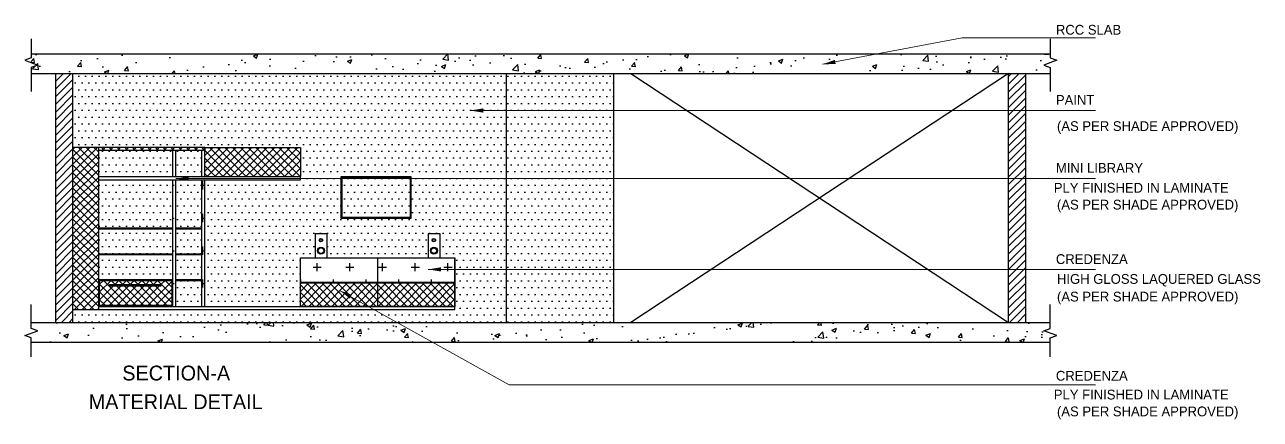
# Model space of a CAD drawing. Header units: millimetres. Extents: x -184691 to 158232, y -112569 to 33289.
# Drawn here: x -24871 to -10477, y -39316 to -34725 of the extents above; entities that cross this region are included whole.
import ezdxf

# ---------------------------------------------------------------- set-up
doc = ezdxf.new("R2010")
doc.units = ezdxf.units.MM
doc.header["$LTSCALE"] = 10
for name, color, linetype in [('A--HATCH-1', 8, 'Continuous'), ('A--SPACEREF', 3, 'Continuous'), ('DIMM-1', 1, 'Continuous')]:
    doc.layers.add(name, color=color, linetype=linetype)
doc.styles.add('ISO', font='isocp2.shx', dxfattribs={"width": 0.8})
doc.dimstyles.new('A-DIM-100', dxfattribs={"dimscale": 100, "dimtxt": 2.25, "dimasz": 1.5, "dimexe": 1, "dimexo": 0.5, "dimgap": 0, "dimtad": 0, "dimdec": 0, "dimzin": 12, "dimdsep": 46, "dimtxsty": 'ISO', "dimblk": 'ARCHTICK', "dimcen": 1, "dimdle": 1, "dimclrd": 8, "dimclre": 8, "dimclrt": 256, "dimadec": 0, "dimazin": 3, "dimtfac": 1, "dimtdec": 0, "dimtmove": 1, "dimatfit": 2, "dimfxl": 1, "dimtvp": 0.75, "dimtolj": 1, "dimtzin": 12, "dimlwd": 18, "dimlwe": 18, "dimarcsym": 0})
pattern_1 = [(0, (-205535.01, -26115.49), (39.6875, 79.375), [0, -79.375])]
pattern_2 = [(45, (-205535.01, -26115.49), (-44.90128, 44.90128), []), (135, (-205535.01, -26115.49), (-44.90128, -44.90128), [])]
pattern_3 = [(0, (-205535, -26115.49), (190.5, 190.5), [95.25, -285.75]), (90, (-205487.38, -26163.11), (-190.5, 190.5), [95.25, -285.75])]

# ---------------------------------------------------------------- blocks, each defined once
blk = doc.blocks.new('_ArchTick')
at = {"color": 0, "const_width": 0.15}
blk.add_lwpolyline([(-0.5, -0.5), (0.5, 0.5)], dxfattribs=at)

msp = doc.modelspace()

# ---------------------------------------------------------------- hatches: boundary and pattern name
h = msp.add_hatch()
h.set_pattern_fill('AR-CONC', color=256, scale=3, style=0)
h.set_pattern_definition([(50, (-205535, -26115.5), (546.554, -47.8173), [57.15, -628.65]), (355, (-205535, -26115.5), (-105.7285, 573.17), [45.72, -502.92]), (100.451, (-205489.46, -26119.47), (440.8275, 525.35), [48.57, -534.27]), (46.1842, (-205535, -25963.1), (813.2371, -126.127), [85.725, -942.975]), (96.6356, (-205467.2, -25973.6), (712.2127, 742.2767), [72.855, -801.405]), (351.184, (-205535, -25963.1), (712.214, 742.2754), [68.58, -754.38]), (21, (-205458.8, -26001.2), (454.8446, -306.7966), [57.15, -628.65]), (326, (-205458.8, -26001.2), (185.4061, 552.5639), [45.72, -502.92]), (71.4514, (-205420.9, -26026.75), (640.2495, 245.7686), [48.57, -534.27]), (37.5, (-205535, -26115.49), (9.2658, 253.66512), [0, -496.824, 0, -510.54, 0, -504.825]), (7.5, (-205535, -26115.5), (200.459, 300.54172), [0, -291.084, 0, -485.394, 0, -192.405]), (327.5, (-205704.93, -26115.49), (406.77179, -17.18623), [0, -190.5, 0, -594.36, 0, -788.67]), (317.5, (-205781.13, -26115.5), (444.38754, 76.2795), [0, -247.65, 0, -394.716, 0, -560.07])])
h.paths.add_polyline_path([(-12923.1, -35292.1), (-12923.1, -35220.9), (-12998.9, -35193.3), (-12923.1, -35165.7), (-12923.1, -35063.5), (-24795.2, -35063.5), (-24795.2, -35165.7), (-24719.4, -35193.3), (-24795.2, -35220.9), (-24795.2, -35292.1)])
h.paths.add_polyline_path([(-12923.1, -38419.3), (-12923.1, -38314.5), (-12998.9, -38286.9), (-12923.1, -38259.3), (-12923.1, -38188.1), (-24795.2, -38188.1), (-24795.2, -38259.3), (-24719.4, -38286.9), (-24795.2, -38314.5), (-24795.2, -38419.3)])
h = msp.add_hatch()
h.set_pattern_fill('DOTS', color=256, scale=50, style=0)
h.set_pattern_definition(pattern_1)
h.paths.add_polyline_path([(-24309.2, -35292.1), (-24309.2, -36152.1), (-22771.2, -36152.1), (-21659.2, -36152.1), (-21659.2, -36490.1), (-21659.2, -36528.1), (-22771.2, -36528.1), (-22771.2, -38002.1), (-21659.2, -38002.1), (-21659.2, -37438.1), (-21485.6, -37438.1), (-21485.6, -37159.9), (-21346.5, -37159.9), (-21346.5, -37438.1), (-20169.8, -37438.1), (-20169.8, -37159.5), (-20030.6, -37159.5), (-20030.6, -37438.1), (-19859.2, -37438.1), (-19859.2, -38002.1), (-19859.2, -38038.1), (-24309.2, -38038.1), (-24309.2, -38188.1), (-19259.2, -38188.1), (-19259.2, -35292.1)])
h.paths.add_polyline_path([(-20371.9, -36492.3), (-20371.9, -36978.4), (-21183.9, -36978.4), (-21183.9, -36492.3)], flags=16)
h.paths.add_polyline_path([(-18009.2, -35292.1), (-19259.2, -35292.1), (-19259.2, -38188.1), (-18009.2, -38188.1)])
h.paths.add_polyline_path([(-20381.9, -36968.4), (-20381.9, -36502.3), (-21173.9, -36502.3), (-21173.9, -36968.4)], flags=0)
h = msp.add_hatch()
h.set_pattern_fill('ANSI37', color=256, scale=20, style=0)
h.set_pattern_definition(pattern_2)
h.paths.add_polyline_path([(-24309.2, -38038.1), (-24009.2, -38038.1), (-24009.2, -36152.1), (-24309.2, -36152.1)])
h.paths.add_polyline_path([(-22771.2, -36152.1), (-24009.2, -36152.1), (-24009.2, -36190.1), (-22771.2, -36190.1)])
h.paths.add_polyline_path([(-21659.2, -36152.1), (-22771.2, -36152.1), (-22771.2, -36190.1), (-22771.2, -36490.1), (-21659.2, -36490.1)])
h.paths.add_polyline_path([(-23157.2, -37700.1), (-23999.2, -37700.1), (-23999.2, -37992.1), (-23157.2, -37992.1)])
h.paths.add_polyline_path([(-23884.1, -37767.1), (-23884.1, -37746.1), (-23284.3, -37746.1), (-23284.3, -37767.1)], flags=16)
h = msp.add_hatch()
h.set_pattern_fill('DOTS', color=256, scale=50, style=0)
h.set_pattern_definition(pattern_1)
h.paths.add_polyline_path([(-23147.2, -36490.1), (-23147.2, -36190.1), (-24009.2, -36190.1), (-24009.2, -36490.1)])
h.paths.add_polyline_path([(-23147.2, -37090.1), (-23147.2, -36528.1), (-24009.2, -36528.1), (-24009.2, -37090.1)])
h.paths.add_polyline_path([(-23109.2, -37090.1), (-22809.2, -37090.1), (-22809.2, -36528.1), (-23109.2, -36528.1)])
h.paths.add_polyline_path([(-22809.2, -36190.1), (-23109.2, -36190.1), (-23109.2, -36490.1), (-22809.2, -36490.1)])
h.paths.add_polyline_path([(-24009.2, -37100.1), (-24009.2, -37390.1), (-23147.2, -37390.1), (-23147.2, -37100.1)])
h.paths.add_polyline_path([(-24009.2, -37400.1), (-24009.2, -37690.1), (-23147.2, -37690.1), (-23147.2, -37400.1)])
h.paths.add_polyline_path([(-23109.2, -37100.1), (-23109.2, -37390.1), (-22809.2, -37390.1), (-22809.2, -37100.1)])
h.paths.add_polyline_path([(-22809.2, -37400.1), (-23109.2, -37400.1), (-23109.2, -37690.1), (-22809.2, -37690.1)])
h.paths.add_polyline_path([(-23109.2, -38002.1), (-22809.2, -38002.1), (-22809.2, -37700.1), (-23109.2, -37700.1)])
h = msp.add_hatch()
h.set_pattern_fill('CROSS', color=256, scale=30, style=0)
h.set_pattern_definition(pattern_3)
h.paths.add_polyline_path([(-23109.2, -37100.1), (-23109.2, -36528.1), (-23147.2, -36528.1), (-23147.2, -37100.1), (-23147.2, -37400.1), (-23147.2, -38002.1), (-23109.2, -38002.1), (-23109.2, -37400.1)])
h.paths.add_polyline_path([(-22809.2, -38002.1), (-22771.2, -38002.1), (-22771.2, -36528.1), (-22809.2, -36528.1)])
h = msp.add_hatch()
h.set_pattern_fill('CROSS', color=256, scale=30, style=0)
h.set_pattern_definition(pattern_3)
h.paths.add_polyline_path([(-21659.2, -37720.1), (-20759.2, -37720.1), (-20759.2, -37438.1), (-21659.2, -37438.1)])
h.paths.add_polyline_path([(-20759.2, -37438.1), (-20759.2, -37720.1), (-19859.2, -37720.1), (-19859.2, -37438.1)])
h = msp.add_hatch()
h.set_pattern_fill('ANSI37', color=256, scale=20, style=0)
h.set_pattern_definition(pattern_2)
h.paths.add_polyline_path([(-21659.2, -37730.1), (-21659.2, -38002.1), (-20759.2, -38002.1), (-20759.2, -37730.1)])
h.paths.add_polyline_path([(-20759.2, -37730.1), (-20759.2, -38002.1), (-19859.2, -38002.1), (-19859.2, -37730.1)])
at = {"layer": 'A--HATCH-1'}
h = msp.add_hatch(dxfattribs=at)
h.set_pattern_fill('ANSI31', color=256, scale=20, style=0)
h.set_pattern_definition([(45, (-205535.01, -26115.49), (-44.90128, 44.90128), [])])
h.paths.add_polyline_path([(-24309.2, -35292.1), (-24509.2, -35292.1), (-24509.2, -38188.1), (-24309.2, -38188.1)])
h.paths.add_polyline_path([(-13209.2, -35292.1), (-13409.2, -35292.1), (-13409.2, -38188.1), (-13209.2, -38188.1)])

# ---------------------------------------------------------------- linework, layer by layer
for p, q in [((-24795.2, -35063.5), (-12923.1, -35063.5)), ((-24795.2, -35292.1), (-12923.1, -35292.1)), ((-24509.2, -38188.1), (-24509.2, -35292.1)), ((-24309.2, -38188.1), (-24309.2, -35292.1)), ((-19259.2, -38188.1), (-19259.2, -35292.1)), ((-18009.2, -38188.1), (-18009.2, -35292.1)), ((-17809.2, -35292.1), (-13409.2, -38188.1)), ((-13409.2, -35292.1), (-17809.2, -38188.1)), ((-13409.2, -38188.1), (-13409.2, -35292.1)), ((-13209.2, -38188.1), (-13209.2, -35292.1)), ((-22771.2, -36152.1), (-24309.2, -36152.1)), ((-24009.2, -38038.1), (-24009.2, -36152.1)), ((-22771.2, -36190.1), (-24009.2, -36190.1)), ((-23147.2, -36490.1), (-23147.2, -36190.1)), ((-23109.2, -36490.1), (-23109.2, -36190.1)), ((-22809.2, -36490.1), (-22809.2, -36190.1)), ((-22771.2, -36152.1), (-22771.2, -36190.1)), ((-22771.2, -36152.1), (-21659.2, -36152.1)), ((-22771.2, -36490.1), (-22771.2, -36190.1)), ((-21659.2, -36152.1), (-21659.2, -36490.1)), ((-24009.2, -36490.1), (-22809.2, -36490.1)), ((-24009.2, -36490.1), (-21659.2, -36490.1)), ((-24009.2, -36528.1), (-21659.2, -36528.1)), ((-23147.2, -37100.1), (-23147.2, -36528.1)), ((-23109.2, -37100.1), (-23109.2, -36528.1)), ((-22809.2, -38002.1), (-22809.2, -36528.1)), ((-22771.2, -38002.1), (-22771.2, -36528.1)), ((-21659.2, -36528.1), (-21659.2, -36490.1)), ((-24009.2, -37090.1), (-23147.2, -37090.1)), ((-24009.2, -37100.1), (-23147.2, -37100.1)), ((-23147.2, -37400.1), (-23147.2, -37100.1)), ((-23109.2, -37090.1), (-22809.2, -37090.1)), ((-23109.2, -37400.1), (-23109.2, -37100.1)), ((-23109.2, -37100.1), (-22809.2, -37100.1)), ((-24009.2, -37390.1), (-23147.2, -37390.1)), ((-24009.2, -37400.1), (-23147.2, -37400.1)), ((-23147.2, -38002.1), (-23147.2, -37400.1)), ((-23109.2, -37390.1), (-22809.2, -37390.1)), ((-23109.2, -38002.1), (-23109.2, -37400.1)), ((-23109.2, -37400.1), (-22809.2, -37400.1)), ((-21659.2, -38002.1), (-21659.2, -37438.1)), ((-21659.2, -37438.1), (-19859.2, -37438.1)), ((-20759.2, -37438.1), (-20759.2, -38002.1)), ((-19859.2, -38038.1), (-19859.2, -37438.1)), ((-24009.2, -37690.1), (-23147.2, -37690.1)), ((-23109.2, -37690.1), (-22809.2, -37690.1)), ((-23109.2, -37700.1), (-22809.2, -37700.1)), ((-21659.2, -37720.1), (-19859.2, -37720.1)), ((-21659.2, -37730.1), (-19859.2, -37730.1)), ((-24309.2, -38038.1), (-19859.2, -38038.1)), ((-24009.2, -38002.1), (-19859.2, -38002.1)), ((-24795.2, -38188.1), (-12923.1, -38188.1)), ((-24795.2, -38419.3), (-12923.1, -38419.3))]:
    msp.add_line(p, q)
at = {"linetype": 'Continuous'}
for points in [[(-24795.2, -34889.7), (-24795.2, -35110.5), (-24871, -35138.1), (-24719.4, -35193.3), (-24795.2, -35220.9), (-24795.2, -35501.5)], [(-12923.1, -34889.7), (-12923.1, -35110.5), (-12847.3, -35138.1), (-12998.9, -35193.3), (-12923.1, -35220.9), (-12923.1, -35501.5)], [(-24795.2, -38590.4), (-24795.2, -38369.7), (-24871, -38342.1), (-24719.4, -38286.9), (-24795.2, -38259.3), (-24795.2, -37978.6)], [(-12923.1, -38590.4), (-12923.1, -38369.7), (-12847.3, -38342.1), (-12998.9, -38286.9), (-12923.1, -38259.3), (-12923.1, -37978.6)]]:
    msp.add_lwpolyline(points, dxfattribs=at)
for points in [[(-21183.9, -36492.3), (-20371.9, -36492.3), (-20371.9, -36978.4), (-21183.9, -36978.4)], [(-21173.9, -36502.3), (-20381.9, -36502.3), (-20381.9, -36968.4), (-21173.9, -36968.4)], [(-21485.6, -37438.1), (-21346.5, -37438.1), (-21346.5, -37159.9), (-21485.6, -37159.9)], [(-20169.8, -37437.6), (-20030.6, -37437.6), (-20030.6, -37159.5), (-20169.8, -37159.5)], [(-21659.2, -37438.1), (-19859.2, -37438.1), (-19859.2, -38002.1), (-21659.2, -38002.1)], [(-23999.2, -37700.1), (-23157.2, -37700.1), (-23157.2, -37992.1), (-23999.2, -37992.1)], [(-23884.1, -37746.1), (-23284.3, -37746.1), (-23284.3, -37767.1), (-23884.1, -37767.1)]]:
    msp.add_lwpolyline(points, close=True)
for centre, radius in [((-21419.6, -37231.6), 20.9), ((-21419.6, -37231.6), 14.9), ((-20103.8, -37231.6), 20.9), ((-20103.8, -37231.6), 14.9), ((-21419.6, -37353.8), 40.7), ((-21419.6, -37353.8), 31.7), ((-20103.8, -37353.8), 40.7), ((-20103.8, -37353.8), 31.7)]:
    msp.add_circle(centre, radius)

# ---------------------------------------------------------------- texts
at = {"layer": 'A--SPACEREF'}
for s, height, p in [('RCC SLAB', 113.76, (-12857.9, -34840.2)), ('PAINT', 113.76, (-12857.9, -35656.8)), ('(AS PER SHADE APPROVED)', 113.758, (-12845.3, -35961.5)), ('MINI LIBRARY', 113.758, (-12857.9, -36447.9)), ('PLY FINISHED IN LAMINATE', 113.758, (-12882.3, -36679)), ('(AS PER SHADE APPROVED)', 113.758, (-12845.3, -36875)), ('CREDENZA', 113.76, (-12857.9, -37509.3)), ('HIGH GLOSS LAQUERED GLASS', 113.758, (-12845.3, -37740)), ('(AS PER SHADE APPROVED)', 113.758, (-12845.3, -37945.3)), ('CREDENZA', 113.76, (-12857.9, -38866.6)), ('PLY FINISHED IN LAMINATE', 113.758, (-12882.3, -39085.6)), ('(AS PER SHADE APPROVED)', 113.758, (-12845.3, -39281.7))]:
    msp.add_text(s, height=height, dxfattribs=at).set_placement(p)
at = {"layer": 'DIMM-1'}
for s, height, p in [('SECTION-A', 172.62, (-23734.5, -38864.5)), ('MATERIAL DETAIL', 172.617, (-24125.9, -39198.4))]:
    msp.add_text(s, height=height, dxfattribs=at).set_placement(p)

# ---------------------------------------------------------------- leaders
for points in [[(-15575.3, -35185.4), (-13950.1, -34878.3), (-12395.4, -34878.3)], [(-19679.7, -35723), (-12395.4, -35723)], [(-23109.2, -36515.8), (-12395.4, -36515.8)], [(-20169.8, -37571.8), (-12395.4, -37571.8)], [(-21202.7, -37816.1), (-19226.1, -38915.2), (-12395.4, -38915.2)]]:
    msp.add_leader(points, dimstyle='A-DIM-100', override={"dimgap": 0, "dimtad": 0, "dimfxl": 0.18})

doc.saveas('drawing.dxf')
